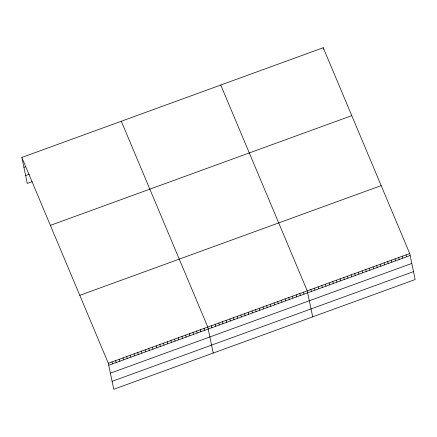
<?xml version="1.0" encoding="UTF-8"?>
<svg xmlns="http://www.w3.org/2000/svg" width="437" height="437" viewBox="0 0 437 437"><rect width="100%" height="100%" fill="white"/><g stroke="black" fill="none" stroke-linecap="round" stroke-linejoin="round"><path stroke-width="0.66" d="M21.85 157.451L323.243 47.726L409.715 253.531L415.15 279.549L113.757 389.274L108.321 363.256L21.85 157.451L27.285 183.469L32.196 181.683M23.92 167.376L25.767 166.705M25.63 175.543L29.312 174.205M50.386 225.366L351.78 115.641M79.785 295.341L381.179 185.616M108.321 363.256L409.715 253.531M108.742 365.25L410.13 255.525M110.397 373.176L411.785 263.451M112.101 381.348L413.495 271.617M220.767 85.035L307.244 290.834L312.679 316.852M121.311 121.24L207.783 327.045L213.218 353.063M406.055 254.864L406.47 256.858M402.395 256.191L402.81 258.191M398.735 257.524L399.15 259.523M395.075 258.857L395.49 260.851M391.415 260.19L391.831 262.184M387.756 261.523L388.171 263.516M384.096 262.856L384.511 264.849M380.436 264.188L380.851 266.182M376.776 265.521L377.191 267.515M373.116 266.854L373.531 268.848M369.456 268.187L369.871 270.181M323.243 47.726L323.517 49.059M365.796 269.52L366.211 271.514M362.136 270.853L362.557 272.846M358.477 272.18L358.897 274.179M354.817 273.513L355.237 275.512M351.157 274.846L351.577 276.839M347.497 276.179L347.918 278.172M343.837 277.511L344.258 279.505M340.177 278.844L340.598 280.838M336.517 280.177L336.938 282.171M332.857 281.51L333.278 283.504M329.198 282.843L329.618 284.837M325.538 284.176L325.958 286.169M321.878 285.508L322.298 287.502M318.223 286.841L318.639 288.835M314.564 288.169L314.979 290.168M310.904 289.502L311.319 291.495M303.557 292.178L303.972 294.172M299.875 293.517L300.29 295.51M296.193 294.86L296.608 296.854M292.506 296.199L292.921 298.192M288.824 297.542L289.239 299.536M285.137 298.881L285.558 300.874M281.455 300.224L281.87 302.218M277.774 301.563L278.189 303.557M274.086 302.907L274.507 304.9M270.405 304.245L270.82 306.239M266.723 305.589L267.138 307.582M263.036 306.927L263.456 308.926M259.354 308.271L259.769 310.265M255.672 309.609L256.087 311.608M251.985 310.953L252.406 312.947M248.303 312.291L248.719 314.29M244.622 313.635L245.037 315.629M240.934 314.973L241.35 316.972M237.253 316.317L237.668 318.311M233.566 317.655L233.986 319.655M229.884 318.999L230.299 320.993M226.202 320.337L226.617 322.337M222.515 321.681L222.936 323.675M218.833 323.019L219.248 325.019M215.151 324.363L215.567 326.357M211.464 325.707L211.885 327.701M204.101 328.389L204.516 330.383M200.414 329.727L200.834 331.721M196.732 331.071L197.147 333.065M193.05 332.41L193.465 334.403M189.363 333.753L189.778 335.747M185.681 335.092L186.096 337.085M181.994 336.435L182.415 338.429M178.312 337.774L178.728 339.767M174.631 339.117L175.046 341.111M170.943 340.456L171.364 342.45M167.262 341.8L167.677 343.793M163.58 343.138L163.995 345.132M159.893 344.482L160.313 346.475M156.211 345.82L156.626 347.814M152.529 347.164L152.945 349.158M148.842 348.502L149.263 350.496M145.16 349.846L145.576 351.84M141.479 351.184L141.894 353.178M137.792 352.528L138.207 354.522M134.11 353.866L134.525 355.86M130.423 355.21L130.843 357.204M126.741 356.548L127.156 358.542M123.059 357.892L123.474 359.886M119.372 359.23L119.793 361.224M115.69 360.574L116.105 362.568M112.009 361.912L112.424 363.906"/></g></svg>
